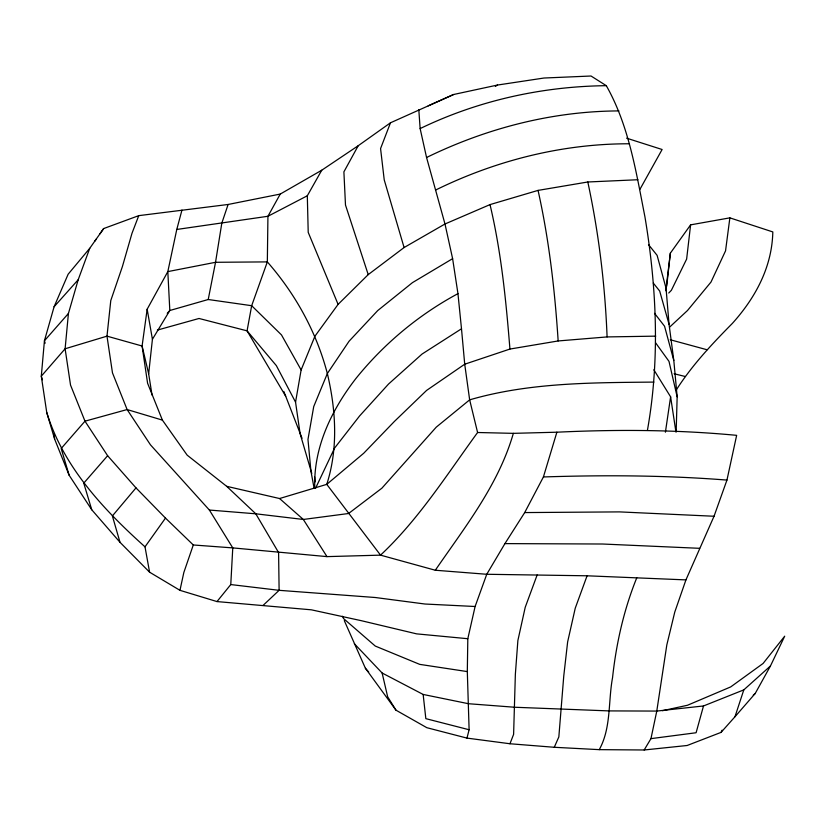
<?xml version="1.0" encoding="UTF-8"?>
<svg xmlns="http://www.w3.org/2000/svg" width="826" height="826" viewBox="0 0 826 826"><rect width="100%" height="100%" fill="white"/><g stroke="black" fill="none" stroke-linecap="round" stroke-linejoin="round"><path stroke-width="1.24" d="M466.969 738.103L469.116 729.75L467.31 671.59L467.815 638.715L475.105 606.501L486.751 574.277L504.923 543.611L524.696 512.574L543.415 476.953L556.879 432.204C616.795 429.355 676.897 429.675 736.647 435.343L726.952 480.082L714.036 516.25L685.931 579.893L674.78 612.045L666.819 644.92L656.784 711.072L650.96 738.64L644.166 749.987L599.253 749.647L554.267 747.282L509.962 743.751L466.969 738.103L426.835 727.696L395.984 710.184L365.402 668.265L344.297 620.625M676.153 431.915L677.155 396.8L673.809 360.487L669.05 324.319L666.055 288.233L657.104 255.337L648.503 244.61M647.408 430.387C660.026 359.754 656.701 287.314 644.93 216.815C636.123 172.169 629.03 125.8 606.305 85.677L591.034 76.013L543.983 78.026L497.489 85.047L453.629 94.494L390.481 122.795L358.216 145.727L321.748 170.218L280.251 194.069L228.11 204.476L138.758 215.648L103.653 228.565L89.735 248.327L68.145 274.211L54.093 306.756L44.428 340.777L41.3 376.181L46.741 412.463L54.65 439.122L69.116 475.198L91.748 509.766L119.997 542.29L149.589 572.191L179.965 590.332L216.99 601.576L311.35 609.815L361.282 620.677L416.603 633.862L467.815 638.715M216.99 601.576L230.774 584.56L232.767 547.896L209.381 510.045L150.456 444.822L127.121 409.551L112.481 372.887L106.988 336.151L110.777 300.571L122.413 266.53L131.974 233.345L138.758 215.648M89.735 248.327L78.191 279.746L68.424 313.477L65.109 348.779L70.53 385.081L84.985 421.177L107.628 455.725L135.991 487.887L165.489 518.088L193.294 544.974L232.767 547.896L326.982 556.621L380.538 555.144L435.302 570.239L486.751 574.277L587.08 575.794L685.931 579.893M665.797 290.731L670.351 253.159L690.608 224.858L729.864 217.857L772.816 231.93C772.031 267.128 755.501 297.659 732.404 323.369C711.96 344.05 691.868 365.443 676.205 390.068M152.036 395.055L148.659 373.786L152.418 339.29L147.162 309.213L167.823 271.609L176.774 229.463L181.957 210.072M666.716 286.199L670.351 253.159M690.608 224.858L686.633 259.085L671.373 290.308L668.75 293.024M729.864 217.857L725.548 250.846L710.99 282.069L687.469 310.545L669.587 327.148M147.162 309.213L142.093 346.011L147.586 383.243L162.392 420.104L187.172 455.157L226.685 486.328L255.792 513.803L278.589 552.553L279.116 590.322L263.05 605.437M665.405 432.194L670.609 396.831L653.841 369.78M314.809 488.476C313.106 447.919 331.567 409.872 355.923 378.484C383.976 343.709 418.606 314.82 457.955 293.643L452.617 258.662L444.987 223.991L426.557 157.498L420.135 128.588L418.813 109.734M311.784 473.443L300.096 433.64L295.553 402.148L301.129 369.945L314.923 336.223L338.092 304.381L368.22 274.614L404.09 247.542L444.987 223.991L490.014 204.6L538.056 190.393L587.813 181.988L637.878 179.738M167.234 313.322L169.815 310.504L208.224 299.508L215.534 262.296L221.812 223.165L228.11 204.476M179.965 590.332L183.837 572.49L193.294 544.974M662.473 710.711L687.49 705.259L730.68 686.922L763.09 663.464L784.7 636.185L770.441 665.983L743.803 689.875L703.504 705.962L696.101 732.745L650.96 738.64M644.166 749.987L687.139 745.496L721.057 732.383L734.975 716.751L743.803 689.875M636.763 577.818C623.837 609.743 616.258 643.475 612.551 677.661C608.101 701.45 611.312 727.964 599.253 749.647M587.08 575.794L575.247 608.194L567.638 641.926L563.766 675.978L558.841 736.916L554.267 747.282M537.148 574.958L525.222 607.296L517.881 640.522L515.362 674.253L513.607 734.355L509.962 743.751M556.879 432.204L513.349 433.351C498.553 484.738 465.069 526.885 435.302 570.239M390.481 122.795L380.569 148.566L384.224 179.851L404.09 247.542M315.573 488.218L334.623 448.022L359.599 415.943L388.53 384.049L422.045 354.055L461.497 328.789L457.955 293.643M721.057 732.383L722.1 730.184M358.216 145.727L343.895 171.86L345.485 205.024L368.22 274.614M734.975 716.751L755.212 693.479L770.441 665.983M280.251 194.069L267.934 216.278L267.335 261.894L251.672 305.703L247.067 330.844L285.703 396.232L302.027 438.255M639.84 189.495L662.111 149.506L626.583 138.159M338.092 304.381L308.212 232.354L307.313 195.772L321.748 170.218M152.418 339.29L169.815 310.504L167.823 271.609L215.534 262.296L267.335 261.894C295.532 294.097 316.461 332.042 327.344 373.517C335.945 409.964 338.34 448.26 326.766 484.356L380.538 555.144C418.844 519.213 446.876 474.651 477.593 432.504L469.653 399.846L464.718 364.204L461.497 328.789M94.804 241.182L96.281 239.086M99.967 233.83L103.653 228.565M149.589 572.191L145.004 546.833L165.489 518.088M135.991 487.887L112.377 515.951L119.997 542.29M107.628 455.725L83.756 483.158L91.748 509.766M68.424 313.477L44.428 340.777L45.162 343.193M54.093 306.756L78.191 279.746M753.26 695.141L755.212 693.479M495.352 86.4L497.489 85.047M452.617 258.662L412.442 282.637L377.719 310.576L349.068 341.231L327.344 373.517L313.725 406.578L307.974 439.432L310.917 471.057L314.128 488.393M307.313 195.772L267.934 216.278L176.774 229.463M428.198 105.852L453.629 94.494M435.694 190.001C495.848 160.492 562.155 143.672 629.298 143.776M426.557 157.498C486.411 128.298 552.181 111.169 618.942 110.921M420.135 128.588C478.037 100.576 542.073 86.389 606.305 85.677M655.72 336.141L607.089 336.925L558.159 340.952L509.931 349.057L464.718 364.204L426.577 390.43L394.425 421.415L363.719 453.247L326.766 484.356L279.58 498.532L226.685 486.328M157.374 330.09L199.025 318.475L247.067 330.844L276.359 365.639L295.553 402.148M703.504 705.962L656.784 711.072L608.968 710.907L514.722 707.252L468.518 703.721L423.149 694.449L382.128 673.004L354.344 643.743M543.415 476.953C604.611 474.96 665.89 475.27 726.952 480.082M524.696 512.574L619.541 511.893L714.036 516.25M653.903 382.087C592.221 382.706 529.383 382.448 469.653 399.846L436.273 427.135L381.88 488.197L348.582 513.504L303.328 519.461L255.792 513.803L209.381 510.045M504.923 543.611L602.557 544.014L699.612 548.319M477.593 432.504L513.349 433.351M475.105 606.501L424.987 604.023L375.262 597.508L279.116 590.322L230.774 584.56M208.224 299.508L251.672 305.703L281.49 334.922L301.129 369.945M467.31 671.59L419.722 664.372L375.262 646.056L343.564 618.571L342.47 616.248M674.109 373.744L685.281 376.511M469.116 729.75L425.834 718.651L423.149 694.449M670.258 339.754L707.035 349.759M162.392 420.104L127.121 409.551L84.985 421.177L61.176 448.497L69.116 475.198M279.58 498.532L303.328 519.461L326.982 556.621M145.004 546.833C103.508 509.57 63.426 466.969 46.741 412.463M365.402 668.265L368.706 672.013M653.314 283.111L659.685 291.031L669.05 324.319M654.533 313.333L664.558 326.229L673.809 360.487M655.545 342.738L668.998 361.375L677.155 396.8M395.984 710.184L387.662 696.803L382.128 673.004M283.793 391.452L285.703 396.232M42.384 379.805L41.3 376.181L65.109 348.779L106.988 336.151L142.093 346.011L148.659 373.786M490.014 204.6C501.258 252.013 506.018 300.581 509.931 349.057M538.056 190.393C549.094 239.901 554.845 290.391 558.159 340.952M587.813 181.988C598.736 232.963 605.066 284.846 607.089 336.925M670.609 396.831L675.926 431.915M53.907 434.104L54.65 439.122M314.644 476.86L315.15 481.878"/></g></svg>
